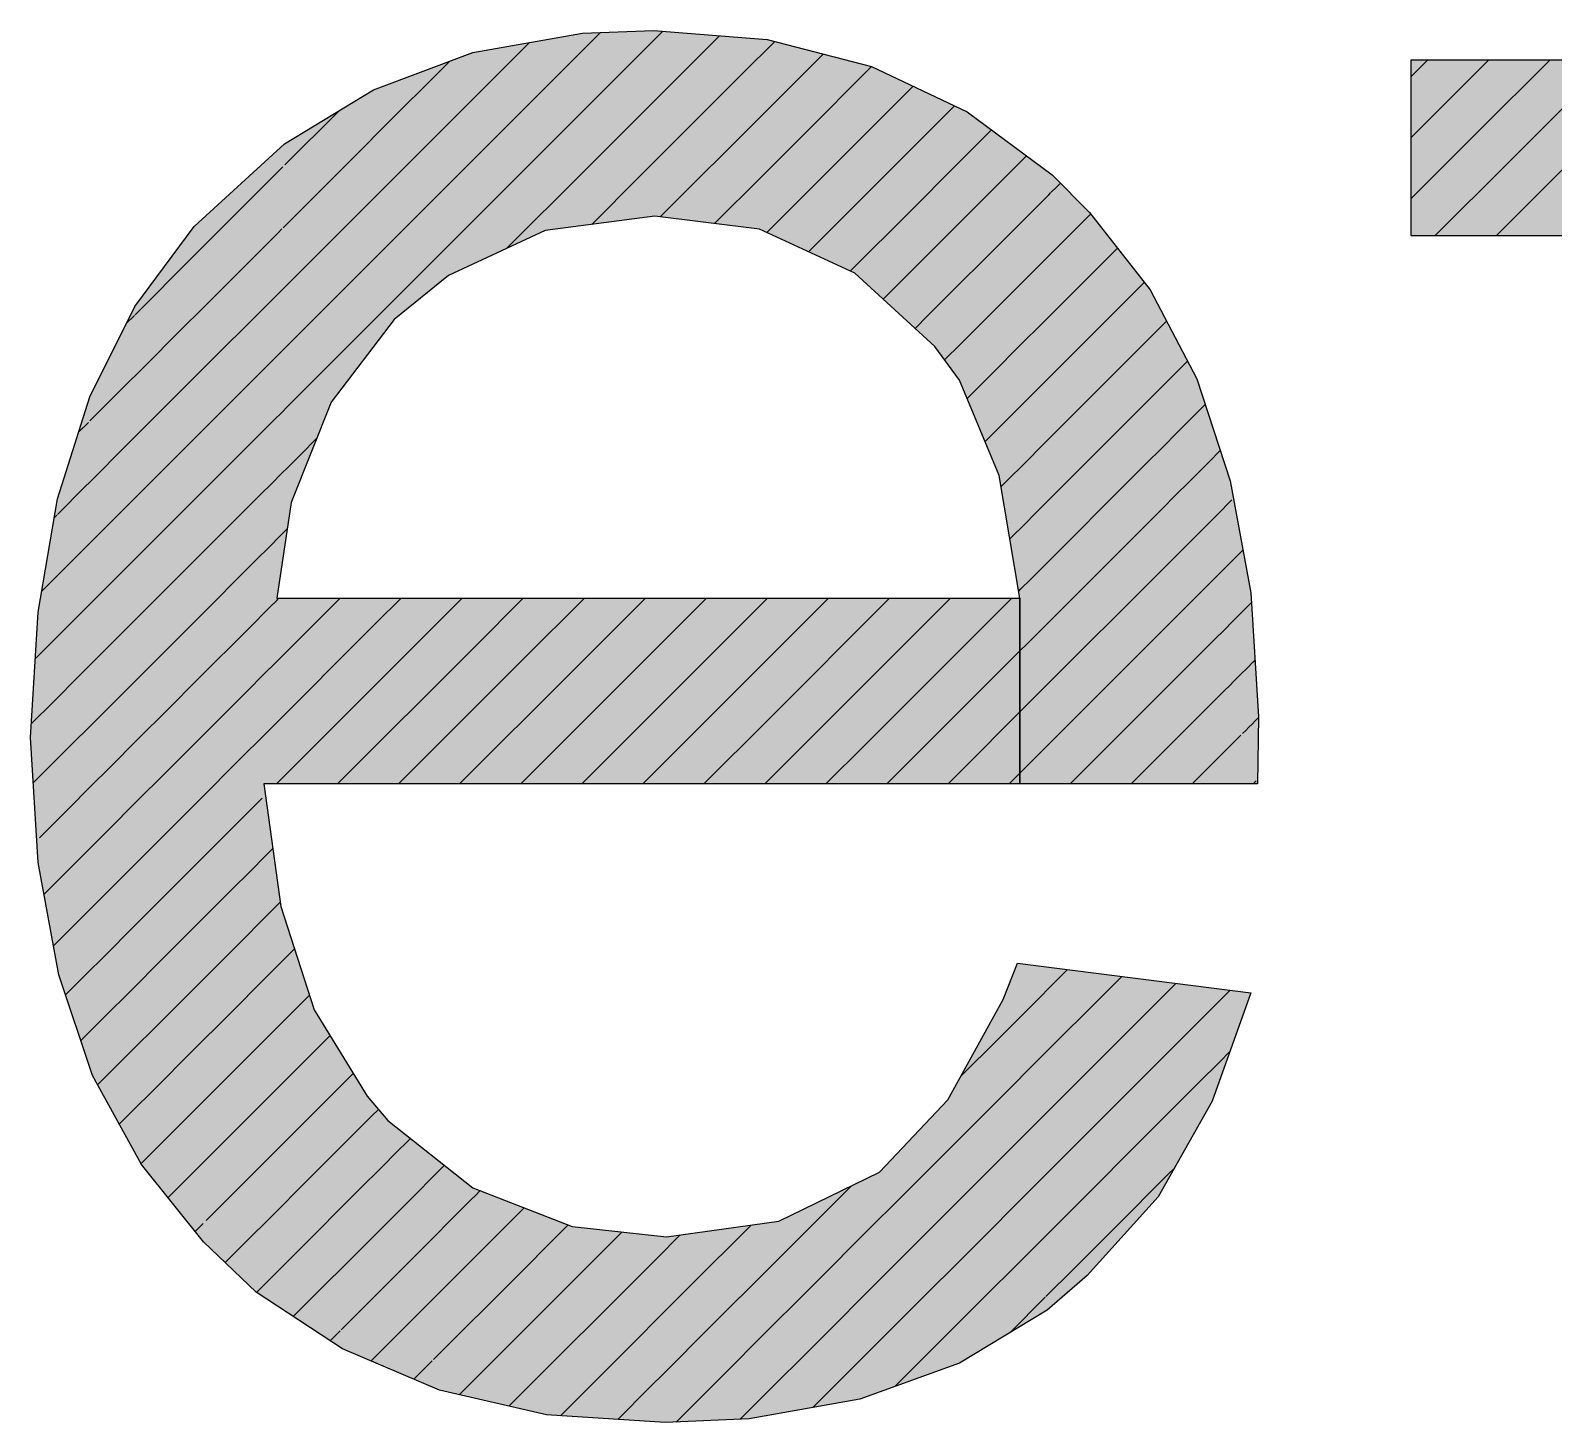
# Model space of a CAD drawing. Extents: x 0 to 13080, y 0 to 6750.
# Drawn here: x 12320.44 to 12333.67, y 1023.24 to 1035.33 of the extents above; entities that cross this region are included whole.
import ezdxf

# ---------------------------------------------------------------- set-up
doc = ezdxf.new("R2010")
doc.units = 0
doc.header["$MEASUREMENT"] = 0
doc.layers.add('MTH-CARIMBO-TXT1', color=1, linetype='CONTINUOUS')

msp = doc.modelspace()

# ---------------------------------------------------------------- linework, layer by layer
at = {"layer": 'MTH-CARIMBO-TXT1', "linetype": 'Continuous'}
for p, q in [((12325.280187, 1035.204636), (12325.393605, 1035.318054)), ((12325.430179, 1034.824298), (12325.854635, 1035.248754)), ((12325.854635, 1035.248754), (12325.934294, 1035.328413)), ((12325.858293, 1034.722081), (12326.425547, 1035.289336)), ((12324.401883, 1034.856663), (12324.776157, 1035.230936)), ((12324.554968, 1034.479417), (12325.202558, 1035.127007)), ((12325.202558, 1035.127007), (12325.280187, 1035.204636)), ((12326.696274, 1035.029733), (12326.836667, 1035.170125)), ((12326.836667, 1035.170125), (12326.862773, 1035.196232)), ((12326.862773, 1035.196232), (12326.905866, 1035.239325)), ((12327.007602, 1034.810731), (12327.327011, 1035.130139)), ((12323.456257, 1034.441366), (12324.083066, 1035.068176)), ((12325.86195, 1034.195409), (12326.696274, 1035.029733)), ((12327.152431, 1034.42523), (12327.748155, 1035.020954)), ((12332.432097, 1034.931925), (12332.502462, 1035.00229)), ((12332.502462, 1035.00229), (12332.577225, 1035.077053)), ((12332.759592, 1034.72909), (12333.107556, 1035.077053)), ((12333.016722, 1034.455889), (12333.637886, 1035.077053)), ((12324.235278, 1034.690057), (12324.401883, 1034.856663)), ((12327.845645, 1034.588113), (12328.108157, 1034.850626)), ((12325.078529, 1034.472648), (12325.430179, 1034.824298)), ((12325.580172, 1034.443961), (12325.858293, 1034.722081)), ((12326.814099, 1034.617228), (12327.007602, 1034.810731)), ((12332.432097, 1034.401595), (12332.759592, 1034.72909)), ((12333.273851, 1034.182689), (12333.866495, 1034.775332)), ((12322.652308, 1034.167748), (12323.119671, 1034.63511)), ((12324.116225, 1034.571005), (12324.235278, 1034.690057)), ((12325.912176, 1033.715305), (12326.814099, 1034.617228)), ((12327.700962, 1034.44343), (12327.845645, 1034.588113)), ((12327.943337, 1034.155476), (12328.468198, 1034.680336)), ((12323.499996, 1033.954775), (12324.116225, 1034.571005)), ((12324.169848, 1034.094297), (12324.554968, 1034.479417)), ((12324.708053, 1034.102172), (12325.078529, 1034.472648)), ((12328.60727, 1034.289078), (12328.78941, 1034.471219)), ((12332.432097, 1033.871264), (12333.016722, 1034.455889)), ((12323.319306, 1034.304415), (12323.357246, 1034.342355)), ((12323.357246, 1034.342355), (12323.456257, 1034.441366)), ((12324.9545, 1033.818289), (12325.580172, 1034.443961)), ((12326.791532, 1034.064331), (12327.152431, 1034.42523)), ((12327.29726, 1034.039729), (12327.700962, 1034.44343)), ((12322.661678, 1033.646787), (12323.319306, 1034.304415)), ((12325.730164, 1034.063623), (12325.86195, 1034.195409)), ((12328.041029, 1033.722838), (12328.51826, 1034.200069)), ((12328.51826, 1034.200069), (12328.566167, 1034.247975)), ((12328.566167, 1034.247975), (12328.60727, 1034.289078)), ((12328.650456, 1033.801935), (12329.093774, 1034.245252)), ((12333.530981, 1033.909489), (12333.866495, 1034.245002)), ((12321.866835, 1033.382274), (12322.634332, 1034.149771)), ((12323.894649, 1033.819098), (12324.169848, 1034.094297)), ((12324.104417, 1033.498536), (12324.708053, 1034.102172)), ((12325.316645, 1033.650104), (12325.730164, 1034.063623)), ((12326.384228, 1033.657027), (12326.791532, 1034.064331)), ((12327.654062, 1033.8662), (12327.943337, 1034.155476)), ((12332.644168, 1033.553005), (12333.273851, 1034.182689)), ((12323.273509, 1033.728288), (12323.499996, 1033.954775)), ((12326.837095, 1033.579564), (12327.29726, 1034.039729)), ((12329.286487, 1033.907635), (12329.305065, 1033.926213)), ((12329.308834, 1033.929982), (12329.352491, 1033.973639)), ((12329.352491, 1033.973639), (12329.387657, 1034.008805)), ((12323.543734, 1033.468183), (12323.894649, 1033.819098)), ((12324.861138, 1033.724927), (12324.9545, 1033.818289)), ((12327.44209, 1033.654228), (12327.654062, 1033.8662)), ((12328.550415, 1033.701893), (12328.650456, 1033.801935)), ((12328.693643, 1033.314791), (12329.286487, 1033.907635)), ((12333.174498, 1033.553005), (12333.530981, 1033.909489)), ((12323.186723, 1033.641502), (12323.273509, 1033.728288)), ((12324.577703, 1033.441492), (12324.861138, 1033.724927)), ((12327.607162, 1033.28897), (12328.041029, 1033.722838)), ((12328.433813, 1033.585291), (12328.550415, 1033.701893)), ((12329.486124, 1033.576943), (12329.646771, 1033.737589)), ((12321.87151, 1032.856619), (12322.591932, 1033.577041)), ((12322.591932, 1033.577041), (12322.625239, 1033.610348)), ((12322.636665, 1033.621774), (12322.661678, 1033.646787)), ((12322.671048, 1033.125827), (12323.186723, 1033.641502)), ((12327.20047, 1033.412608), (12327.44209, 1033.654228)), ((12328.138722, 1033.2902), (12328.433813, 1033.585291)), ((12329.279173, 1033.369992), (12329.486124, 1033.576943)), ((12323.189773, 1033.114222), (12323.543734, 1033.468183)), ((12323.673073, 1033.067192), (12324.104417, 1033.498536)), ((12329.76709, 1033.327578), (12329.884425, 1033.444913)), ((12321.34967, 1032.865109), (12321.849593, 1033.365033)), ((12321.849593, 1033.365033), (12321.866835, 1033.382274)), ((12327.563844, 1033.245652), (12327.586919, 1033.268727)), ((12327.586919, 1033.268727), (12327.607162, 1033.28897)), ((12327.849343, 1033.000821), (12328.138722, 1033.2902)), ((12328.534662, 1033.15581), (12328.693643, 1033.314791)), ((12328.736829, 1032.827647), (12329.173239, 1033.264057)), ((12329.173239, 1033.264057), (12329.261309, 1033.352127)), ((12329.261309, 1033.352127), (12329.279173, 1033.369992)), ((12329.619758, 1033.180246), (12329.76709, 1033.327578)), ((12322.627468, 1033.082247), (12322.671048, 1033.125827)), ((12328.349365, 1032.970513), (12328.534662, 1033.15581)), ((12329.249513, 1032.810001), (12329.619758, 1033.180246)), ((12329.887409, 1032.917567), (12330.117374, 1033.147532)), ((12321.876186, 1032.330965), (12322.549533, 1033.004312)), ((12322.549533, 1033.004312), (12322.607561, 1033.06234)), ((12322.607561, 1033.06234), (12322.627468, 1033.082247)), ((12323.054141, 1032.97859), (12323.189773, 1033.114222)), ((12323.587473, 1032.981592), (12323.673073, 1033.067192)), ((12322.680418, 1032.604867), (12323.054141, 1032.97859)), ((12323.106037, 1032.500155), (12323.587473, 1032.981592)), ((12328.236414, 1032.857562), (12328.349365, 1032.970513)), ((12329.753391, 1032.783549), (12329.887409, 1032.917567)), ((12321.27704, 1032.792479), (12321.344906, 1032.860345)), ((12321.353627, 1032.338736), (12321.817897, 1032.803007)), ((12321.817897, 1032.803007), (12321.87151, 1032.856619)), ((12328.12565, 1032.746798), (12328.236414, 1032.857562)), ((12328.51891, 1032.609728), (12328.736829, 1032.827647)), ((12329.059991, 1032.620479), (12329.217552, 1032.77804)), ((12329.217552, 1032.77804), (12329.249513, 1032.810001)), ((12329.219852, 1032.25001), (12329.753391, 1032.783549)), ((12330.007729, 1032.507557), (12330.24219, 1032.742018)), ((12330.24219, 1032.742018), (12330.310407, 1032.810235)), ((12322.618272, 1032.542721), (12322.680418, 1032.604867)), ((12328.382055, 1032.472873), (12328.51891, 1032.609728)), ((12328.780016, 1032.340504), (12329.059991, 1032.620479)), ((12322.507133, 1032.431582), (12322.589883, 1032.514332)), ((12322.589883, 1032.514332), (12322.618272, 1032.542721)), ((12322.921558, 1032.315677), (12323.106037, 1032.500155)), ((12329.887024, 1032.386852), (12330.007729, 1032.507557)), ((12321.313821, 1032.29893), (12321.353627, 1032.338736)), ((12321.880861, 1031.80531), (12322.507133, 1032.431582)), ((12328.577083, 1032.137571), (12328.780016, 1032.340504)), ((12329.190192, 1031.69002), (12329.887024, 1032.386852)), ((12330.336648, 1032.306145), (12330.492235, 1032.461732)), ((12320.95771, 1031.942819), (12321.313821, 1032.29893)), ((12321.357585, 1031.812364), (12321.786201, 1032.24098)), ((12321.786201, 1032.24098), (12321.876186, 1032.330965)), ((12322.689787, 1032.083906), (12322.921558, 1032.315677)), ((12328.946744, 1031.976902), (12329.173795, 1032.203953)), ((12329.173795, 1032.203953), (12329.219852, 1032.25001)), ((12330.128048, 1032.097546), (12330.336648, 1032.306145)), ((12322.609075, 1032.003194), (12322.689787, 1032.083906)), ((12330.020657, 1031.990155), (12330.128048, 1032.097546)), ((12330.610671, 1032.049838), (12330.645673, 1032.084841)), ((12322.464734, 1031.858853), (12322.572206, 1031.966325)), ((12322.572206, 1031.966325), (12322.609075, 1032.003194)), ((12328.823202, 1031.85336), (12328.946744, 1031.976902)), ((12329.160531, 1031.130029), (12330.020657, 1031.990155)), ((12330.431106, 1031.870273), (12330.610671, 1032.049838)), ((12320.859597, 1031.844706), (12320.945015, 1031.930124)), ((12321.282736, 1031.737515), (12321.357585, 1031.812364)), ((12321.754505, 1031.678954), (12321.880861, 1031.80531)), ((12321.885536, 1031.279655), (12322.464734, 1031.858853)), ((12328.733657, 1031.763814), (12328.823202, 1031.85336)), ((12330.248367, 1031.687535), (12330.431106, 1031.870273)), ((12320.959718, 1031.414498), (12321.282736, 1031.737515)), ((12321.361543, 1031.285992), (12321.754505, 1031.678954)), ((12322.788976, 1031.652765), (12322.926412, 1031.790201)), ((12329.130039, 1031.629867), (12329.190192, 1031.69002)), ((12330.15429, 1031.593458), (12330.248367, 1031.687535)), ((12330.679716, 1031.588554), (12330.776993, 1031.685831)), ((12322.599879, 1031.463668), (12322.699157, 1031.562946)), ((12322.699157, 1031.562946), (12322.788976, 1031.652765)), ((12328.873382, 1031.37321), (12329.130039, 1031.629867)), ((12329.130871, 1030.570038), (12330.15429, 1031.593458)), ((12330.525564, 1031.434401), (12330.679716, 1031.588554)), ((12320.914996, 1031.369775), (12320.959718, 1031.414498)), ((12322.422334, 1031.286123), (12322.554528, 1031.418317)), ((12322.554528, 1031.418317), (12322.599879, 1031.463668)), ((12330.368686, 1031.277524), (12330.525564, 1031.434401)), ((12320.677123, 1031.131903), (12320.914996, 1031.369775)), ((12321.251651, 1031.1761), (12321.361543, 1031.285992)), ((12321.722809, 1031.116928), (12321.885536, 1031.279655)), ((12321.890212, 1030.754001), (12322.422334, 1031.286123)), ((12330.287923, 1031.196761), (12330.368686, 1031.277524)), ((12320.961727, 1030.886176), (12321.251651, 1031.1761)), ((12329.10121, 1030.010048), (12330.287923, 1031.196761)), ((12330.748762, 1031.12727), (12330.878161, 1031.256669)), ((12320.648936, 1031.103715), (12320.669151, 1031.12393)), ((12321.3655, 1030.759619), (12321.722809, 1031.116928)), ((12328.949826, 1030.919323), (12329.086282, 1031.05578)), ((12329.086282, 1031.05578), (12329.160531, 1031.130029)), ((12330.620021, 1030.998529), (12330.748762, 1031.12727)), ((12320.884978, 1030.809427), (12320.961727, 1030.886176)), ((12322.53685, 1030.870309), (12322.590682, 1030.924141)), ((12322.590682, 1030.924141), (12322.671078, 1031.004537)), ((12330.489006, 1030.867513), (12330.620021, 1030.998529)), ((12320.678557, 1030.603006), (12320.884978, 1030.809427)), ((12321.220566, 1030.614685), (12321.3655, 1030.759619)), ((12321.691113, 1030.554902), (12321.890212, 1030.754001)), ((12322.379935, 1030.713394), (12322.53685, 1030.870309)), ((12329.07155, 1029.450057), (12330.421556, 1030.800064)), ((12330.421556, 1030.800064), (12330.489006, 1030.867513)), ((12330.817808, 1030.665985), (12330.921665, 1030.769842)), ((12330.921665, 1030.769842), (12330.973891, 1030.822069)), ((12320.963736, 1030.357855), (12321.220566, 1030.614685)), ((12321.894887, 1030.228346), (12322.379935, 1030.713394)), ((12330.714479, 1030.562657), (12330.817808, 1030.665985)), ((12320.539964, 1030.464413), (12320.639357, 1030.563806)), ((12320.639357, 1030.563806), (12320.678557, 1030.603006)), ((12321.369458, 1030.233247), (12321.691113, 1030.554902)), ((12329.02627, 1030.465437), (12329.042526, 1030.481693)), ((12329.042526, 1030.481693), (12329.130871, 1030.570038)), ((12330.609325, 1030.457502), (12330.714479, 1030.562657)), ((12320.854959, 1030.249078), (12320.963736, 1030.357855)), ((12322.519173, 1030.322301), (12322.580391, 1030.38352)), ((12322.580391, 1030.38352), (12322.597103, 1030.400232)), ((12323.021368, 1030.294166), (12323.131255, 1030.404054)), ((12323.445632, 1030.1881), (12323.661585, 1030.404054)), ((12323.869896, 1030.082034), (12324.191915, 1030.404054)), ((12324.29416, 1029.975968), (12324.722245, 1030.404054)), ((12324.718424, 1029.869902), (12325.252575, 1030.404054)), ((12325.142688, 1029.763836), (12325.782906, 1030.404054)), ((12325.566952, 1029.65777), (12326.313236, 1030.404054)), ((12325.991216, 1029.551704), (12326.843566, 1030.404054)), ((12326.41548, 1029.445638), (12327.373896, 1030.404054)), ((12326.839744, 1029.339572), (12327.904226, 1030.404054)), ((12327.264008, 1029.233506), (12328.434556, 1030.404054)), ((12327.688272, 1029.12744), (12328.964886, 1030.404054)), ((12329.041889, 1028.890067), (12330.555189, 1030.403367)), ((12330.555189, 1030.403367), (12330.609325, 1030.457502)), ((12330.965168, 1030.283016), (12331.045416, 1030.363264)), ((12320.67999, 1030.074109), (12320.854959, 1030.249078)), ((12321.189481, 1030.053269), (12321.369458, 1030.233247)), ((12321.659417, 1029.992876), (12321.894887, 1030.228346)), ((12322.337535, 1030.140664), (12322.519173, 1030.322301)), ((12322.540814, 1029.813613), (12323.021368, 1030.294166)), ((12330.886854, 1030.204701), (12330.965168, 1030.283016)), ((12321.899563, 1029.702691), (12322.337535, 1030.140664)), ((12322.501238, 1029.243706), (12323.445632, 1030.1881)), ((12330.729644, 1030.047491), (12330.808937, 1030.126785)), ((12330.808937, 1030.126785), (12330.886854, 1030.204701)), ((12320.508664, 1029.902783), (12320.609563, 1030.003682)), ((12320.609563, 1030.003682), (12320.67999, 1030.074109)), ((12320.965745, 1029.829534), (12321.189481, 1030.053269)), ((12321.373416, 1029.706874), (12321.659417, 1029.992876)), ((12322.578218, 1028.790356), (12323.869896, 1030.082034)), ((12323.108548, 1028.790356), (12324.29416, 1029.975968)), ((12329.036608, 1029.945446), (12329.10121, 1030.010048)), ((12329.472509, 1028.790356), (12330.688822, 1030.00667)), ((12330.688822, 1030.00667), (12330.729644, 1030.047491)), ((12320.483741, 1029.87786), (12320.508664, 1029.902783)), ((12320.82494, 1029.688729), (12320.965745, 1029.829534)), ((12323.638878, 1028.790356), (12324.718424, 1029.869902)), ((12328.112536, 1029.021374), (12329.036608, 1029.945446)), ((12331.008672, 1029.796189), (12331.062747, 1029.850265)), ((12331.062747, 1029.850265), (12331.078926, 1029.866443)), ((12320.681423, 1029.545212), (12320.82494, 1029.688729)), ((12321.158396, 1029.491854), (12321.373416, 1029.706874)), ((12321.627721, 1029.430849), (12321.899563, 1029.702691)), ((12322.295136, 1029.567934), (12322.501495, 1029.774293)), ((12322.501495, 1029.774293), (12322.540814, 1029.813613)), ((12324.169208, 1028.790356), (12325.142688, 1029.763836)), ((12330.849963, 1029.63748), (12330.903395, 1029.690913)), ((12330.903395, 1029.690913), (12330.955899, 1029.743417)), ((12330.955899, 1029.743417), (12331.008672, 1029.796189)), ((12321.904238, 1029.177037), (12322.295136, 1029.567934)), ((12324.699538, 1028.790356), (12325.566952, 1029.65777)), ((12330.002839, 1028.790356), (12330.822455, 1029.609973)), ((12330.822455, 1029.609973), (12330.849963, 1029.63748)), ((12320.508664, 1029.372453), (12320.579769, 1029.443558)), ((12320.579769, 1029.443558), (12320.681423, 1029.545212)), ((12320.967754, 1029.301213), (12321.158396, 1029.491854)), ((12321.377373, 1029.180502), (12321.627721, 1029.430849)), ((12325.229868, 1028.790356), (12325.991216, 1029.551704)), ((12325.760198, 1028.790356), (12326.41548, 1029.445638)), ((12329.036608, 1029.415115), (12329.07155, 1029.450057)), ((12320.448774, 1029.312563), (12320.508664, 1029.372453)), ((12320.794922, 1029.12838), (12320.967754, 1029.301213)), ((12326.290528, 1028.790356), (12326.839744, 1029.339572)), ((12328.5368, 1028.915308), (12329.036608, 1029.415115)), ((12331.024945, 1029.282132), (12331.052176, 1029.309363)), ((12331.052176, 1029.309363), (12331.080078, 1029.337266)), ((12331.080078, 1029.337266), (12331.109641, 1029.366828)), ((12321.12731, 1028.930439), (12321.377373, 1029.180502)), ((12321.596025, 1028.868823), (12321.904238, 1029.177037)), ((12322.252736, 1028.995205), (12322.483817, 1029.226286)), ((12322.483817, 1029.226286), (12322.501238, 1029.243706)), ((12326.820858, 1028.790356), (12327.264008, 1029.233506)), ((12330.533169, 1028.790356), (12330.956088, 1029.213276)), ((12330.970282, 1029.22747), (12330.997853, 1029.25504)), ((12330.997853, 1029.25504), (12331.024945, 1029.282132)), ((12320.682857, 1029.016316), (12320.794922, 1029.12838)), ((12327.351188, 1028.790356), (12327.688272, 1029.12744)), ((12320.549976, 1028.883434), (12320.682857, 1029.016316)), ((12320.969763, 1028.772891), (12321.12731, 1028.930439)), ((12321.908914, 1028.651382), (12322.252736, 1028.995205)), ((12327.881518, 1028.790356), (12328.112536, 1029.021374)), ((12328.411849, 1028.790356), (12328.5368, 1028.915308)), ((12320.465828, 1028.799287), (12320.508664, 1028.842123)), ((12320.508664, 1028.842123), (12320.549976, 1028.883434)), ((12320.764903, 1028.568032), (12320.969763, 1028.772891)), ((12321.381331, 1028.65413), (12321.596025, 1028.868823)), ((12328.942179, 1028.790356), (12328.961065, 1028.809242)), ((12328.961065, 1028.809242), (12329.036608, 1028.884785)), ((12331.063499, 1028.790356), (12331.089722, 1028.816579)), ((12321.096225, 1028.369024), (12321.381331, 1028.65413)), ((12321.564328, 1028.306797), (12321.908914, 1028.651382)), ((12322.210337, 1028.422475), (12322.453204, 1028.665342)), ((12320.68429, 1028.487419), (12320.764903, 1028.568032)), ((12320.520182, 1028.323311), (12320.68429, 1028.487419)), ((12320.971771, 1028.24457), (12321.096225, 1028.369024)), ((12321.913589, 1028.125728), (12322.210337, 1028.422475)), ((12320.734884, 1028.007683), (12320.971771, 1028.24457)), ((12321.385289, 1028.127757), (12321.564328, 1028.306797)), ((12321.06514, 1027.807609), (12321.385289, 1028.127757)), ((12321.532632, 1027.744771), (12321.913589, 1028.125728)), ((12322.372277, 1028.054085), (12322.459877, 1028.141685)), ((12322.459877, 1028.141685), (12322.546647, 1028.228455)), ((12320.685723, 1027.958522), (12320.734884, 1028.007683)), ((12322.167937, 1027.849746), (12322.372277, 1028.054085)), ((12320.559198, 1027.831997), (12320.685723, 1027.958522)), ((12321.918265, 1027.600073), (12322.167937, 1027.849746)), ((12320.704866, 1027.447334), (12320.97378, 1027.716249)), ((12320.97378, 1027.716249), (12321.06514, 1027.807609)), ((12321.389246, 1027.601385), (12321.532632, 1027.744771)), ((12322.451676, 1027.603154), (12322.610483, 1027.761961)), ((12321.034055, 1027.246194), (12321.389246, 1027.601385)), ((12321.500936, 1027.182745), (12321.918265, 1027.600073)), ((12322.29135, 1027.442828), (12322.451676, 1027.603154)), ((12320.687157, 1027.429625), (12320.704866, 1027.447334)), ((12322.125538, 1027.277016), (12322.29135, 1027.442828)), ((12320.641579, 1027.384048), (12320.687157, 1027.429625)), ((12322.675489, 1027.296637), (12322.735423, 1027.356572)), ((12320.745897, 1026.958035), (12320.975789, 1027.187927)), ((12320.975789, 1027.187927), (12321.034055, 1027.246194)), ((12321.393204, 1027.075012), (12321.500936, 1027.182745)), ((12321.92294, 1027.074418), (12322.125538, 1027.277016)), ((12322.443475, 1027.064623), (12322.582242, 1027.20339)), ((12322.582242, 1027.20339), (12322.675489, 1027.296637)), ((12329.05292, 1026.779777), (12329.450403, 1027.17726)), ((12321.00297, 1026.684779), (12321.393204, 1027.075012)), ((12321.46924, 1026.620718), (12321.92294, 1027.074418)), ((12322.210423, 1026.831571), (12322.443475, 1027.064623)), ((12329.094693, 1026.29122), (12329.920941, 1027.117468)), ((12329.136466, 1025.802662), (12330.391479, 1027.057676)), ((12322.740593, 1026.831411), (12322.865504, 1026.956322)), ((12329.178238, 1025.314105), (12330.862017, 1026.997884)), ((12322.083138, 1026.704287), (12322.210423, 1026.831571)), ((12322.546255, 1026.637073), (12322.740593, 1026.831411)), ((12328.928158, 1026.655015), (12329.05292, 1026.779777)), ((12320.878479, 1026.560287), (12320.977798, 1026.659606)), ((12320.977798, 1026.659606), (12321.00297, 1026.684779)), ((12321.927616, 1026.548764), (12322.083138, 1026.704287)), ((12328.849643, 1026.5765), (12328.928158, 1026.655015)), ((12321.024408, 1026.175887), (12321.397162, 1026.54864)), ((12321.397162, 1026.54864), (12321.46924, 1026.620718)), ((12321.437544, 1026.058692), (12321.927616, 1026.548764)), ((12322.129496, 1026.220314), (12322.435274, 1026.526092)), ((12322.435274, 1026.526092), (12322.546255, 1026.637073)), ((12322.93474, 1026.495228), (12323.044216, 1026.604704)), ((12328.520966, 1026.247823), (12328.849643, 1026.5765)), ((12322.805698, 1026.366186), (12322.93474, 1026.495228)), ((12330.768852, 1026.374389), (12330.860921, 1026.466457)), ((12322.510268, 1026.070756), (12322.805698, 1026.366186)), ((12322.975678, 1026.005836), (12323.245545, 1026.275703)), ((12328.993726, 1026.190253), (12329.094693, 1026.29122)), ((12330.59128, 1026.196816), (12330.768852, 1026.374389)), ((12321.932291, 1026.023109), (12322.040739, 1026.131557)), ((12322.040739, 1026.131557), (12322.129496, 1026.220314)), ((12328.776936, 1025.973463), (12328.993726, 1026.190253)), ((12330.455616, 1026.061152), (12330.59128, 1026.196816)), ((12321.21275, 1025.833898), (12321.40112, 1026.022268)), ((12321.40112, 1026.022268), (12321.437544, 1026.058692)), ((12321.405848, 1025.496666), (12321.932291, 1026.023109)), ((12322.048569, 1025.609057), (12322.427073, 1025.987561)), ((12322.427073, 1025.987561), (12322.510268, 1026.070756)), ((12322.870802, 1025.90096), (12322.975678, 1026.005836)), ((12329.220011, 1024.825547), (12330.455616, 1026.061152)), ((12322.474282, 1025.50444), (12322.870802, 1025.90096)), ((12323.343457, 1025.843285), (12323.408129, 1025.907956)), ((12323.408129, 1025.907956), (12323.463335, 1025.963163)), ((12328.427618, 1025.624145), (12328.776936, 1025.973463)), ((12323.016616, 1025.516444), (12323.343457, 1025.843285)), ((12328.70423, 1025.370427), (12329.059294, 1025.725491)), ((12329.059294, 1025.725491), (12329.136466, 1025.802662)), ((12321.998339, 1025.558827), (12322.048569, 1025.609057)), ((12323.601855, 1025.571353), (12323.741583, 1025.711081)), ((12327.934884, 1025.131411), (12328.427618, 1025.624145)), ((12321.63577, 1025.196258), (12321.936966, 1025.497454)), ((12321.936966, 1025.497454), (12321.998339, 1025.558827)), ((12322.418872, 1025.44903), (12322.474282, 1025.50444)), ((12322.935907, 1025.435734), (12323.016616, 1025.516444)), ((12323.286529, 1025.256027), (12323.512701, 1025.482199)), ((12323.512701, 1025.482199), (12323.601855, 1025.571353)), ((12323.687049, 1025.126216), (12324.038209, 1025.477376)), ((12321.967642, 1024.9978), (12322.418872, 1025.44903)), ((12322.438295, 1024.938123), (12322.935907, 1025.435734)), ((12328.450027, 1025.116224), (12328.70423, 1025.370427)), ((12329.859194, 1024.9344), (12330.324855, 1025.400062)), ((12330.324855, 1025.400062), (12330.375483, 1025.45069)), ((12323.057554, 1025.027051), (12323.286529, 1025.256027)), ((12324.26754, 1025.176378), (12324.306889, 1025.215727)), ((12324.306889, 1025.215727), (12324.349069, 1025.257907)), ((12327.042451, 1024.769308), (12327.571952, 1025.298809)), ((12328.631523, 1024.76739), (12329.124862, 1025.260729)), ((12329.124862, 1025.260729), (12329.178238, 1025.314105)), ((12323.229601, 1024.668769), (12323.617273, 1025.056441)), ((12323.617273, 1025.056441), (12323.687049, 1025.126216)), ((12323.772242, 1024.68108), (12324.26754, 1025.176378)), ((12324.436626, 1024.815134), (12324.730709, 1025.109216)), ((12327.777337, 1024.973864), (12327.934884, 1025.131411)), ((12328.091458, 1024.757655), (12328.450027, 1025.116224)), ((12321.871472, 1024.90163), (12321.941642, 1024.9718)), ((12322.404379, 1024.373877), (12323.001011, 1024.970509)), ((12322.410671, 1024.910499), (12322.438295, 1024.938123)), ((12323.001011, 1024.970509), (12323.057554, 1025.027051)), ((12324.566364, 1024.414541), (12325.112348, 1024.960526)), ((12326.163932, 1024.421119), (12326.70117, 1024.958357)), ((12327.208674, 1024.405201), (12327.777337, 1024.973864)), ((12329.503432, 1024.578639), (12329.859194, 1024.9344)), ((12322.132304, 1024.632132), (12322.410671, 1024.910499)), ((12324.162284, 1024.540791), (12324.436626, 1024.815134)), ((12325.302564, 1024.620411), (12325.581291, 1024.899139)), ((12325.998366, 1024.785883), (12326.085987, 1024.873504)), ((12328.558817, 1024.164353), (12329.19043, 1024.795967)), ((12329.19043, 1024.795967), (12329.220011, 1024.825547)), ((12323.098491, 1024.537659), (12323.229601, 1024.668769)), ((12323.721845, 1024.630683), (12323.772242, 1024.68108)), ((12325.473027, 1024.260544), (12325.965377, 1024.752894)), ((12325.965377, 1024.752894), (12325.998366, 1024.785883)), ((12326.8838, 1024.610657), (12327.042451, 1024.769308)), ((12327.727928, 1024.394125), (12328.091458, 1024.757655)), ((12328.472435, 1024.608302), (12328.631523, 1024.76739)), ((12323.066116, 1024.505283), (12323.098491, 1024.537659)), ((12323.172673, 1024.081511), (12323.721845, 1024.630683)), ((12323.857436, 1024.235943), (12324.162284, 1024.540791)), ((12325.071739, 1024.389586), (12325.302564, 1024.620411)), ((12326.329498, 1024.056356), (12326.8838, 1024.610657)), ((12328.248032, 1024.383898), (12328.472435, 1024.608302)), ((12329.261783, 1024.33699), (12329.503432, 1024.578639)), ((12322.724489, 1024.163656), (12323.066116, 1024.505283)), ((12324.057027, 1023.905205), (12324.566364, 1024.414541)), ((12325.961669, 1024.218856), (12326.163932, 1024.421119)), ((12326.789972, 1023.986499), (12327.208674, 1024.405201)), ((12327.374897, 1024.041094), (12327.727928, 1024.394125)), ((12324.696101, 1024.013949), (12325.071739, 1024.389586)), ((12327.678518, 1023.814385), (12328.248032, 1024.383898)), ((12328.947219, 1024.022426), (12329.255998, 1024.331205)), ((12323.398791, 1023.777298), (12323.826417, 1024.204925)), ((12323.826417, 1024.204925), (12323.857436, 1024.235943)), ((12324.98756, 1023.775077), (12325.473027, 1024.260544)), ((12325.64349, 1023.900677), (12325.961669, 1024.218856)), ((12328.494843, 1024.10038), (12328.558817, 1024.164353)), ((12323.044598, 1023.953435), (12323.13122, 1024.040058)), ((12323.139429, 1024.048267), (12323.172673, 1024.081511)), ((12324.16613, 1023.483978), (12324.696101, 1024.013949)), ((12325.95796, 1023.684817), (12326.329498, 1024.056356)), ((12326.696145, 1023.362342), (12327.374897, 1024.041094)), ((12327.949395, 1023.554931), (12328.404605, 1024.010142)), ((12328.404605, 1024.010142), (12328.494843, 1024.10038)), ((12323.942629, 1023.790807), (12324.057027, 1023.905205)), ((12325.045398, 1023.302585), (12325.64349, 1023.900677)), ((12326.495065, 1023.691592), (12326.789972, 1023.986499)), ((12323.770517, 1023.618695), (12323.930989, 1023.779167)), ((12324.825839, 1023.613356), (12324.98756, 1023.775077)), ((12327.54112, 1023.676987), (12327.678518, 1023.814385)), ((12324.597673, 1023.385191), (12324.825839, 1023.613356)), ((12325.813954, 1023.540811), (12325.95796, 1023.684817)), ((12326.051188, 1023.247715), (12326.495065, 1023.691592)), ((12327.237724, 1023.373591), (12327.54112, 1023.676987)), ((12325.543259, 1023.270116), (12325.813954, 1023.540811)), ((12326.660631, 1023.326828), (12326.696145, 1023.362342)), ((12326.607179, 1023.273376), (12326.660631, 1023.326828))]:
    msp.add_line(p, q, dxfattribs=at)
for points in [[(12329.014196, 1027.23269), (12331.042524, 1026.974946), (12330.706337, 1026.033622), (12330.235675, 1025.204361), (12329.619332, 1024.520781), (12329.271939, 1024.218213), (12328.509915, 1023.758757), (12327.647035, 1023.444982), (12326.683299, 1023.276889), (12325.954894, 1023.24327), (12324.92392, 1023.310508), (12323.993803, 1023.523426), (12323.153335, 1023.882026), (12322.402518, 1024.3751), (12321.943062, 1024.812143), (12321.405163, 1025.484517), (12320.979326, 1026.257747), (12320.687964, 1027.131833), (12320.508664, 1028.106776), (12320.441427, 1029.19378), (12320.508664, 1030.280785), (12320.676758, 1031.266934), (12320.956913, 1032.152226), (12321.349132, 1032.936663), (12321.864618, 1033.631449), (12322.649055, 1034.348648), (12323.422285, 1034.81931), (12324.285165, 1035.144291), (12325.237695, 1035.312384), (12325.854038, 1035.334797), (12326.840186, 1035.256353), (12327.747891, 1035.021022), (12328.577152, 1034.628804), (12329.316764, 1034.079698), (12329.641745, 1033.754718), (12330.168438, 1033.082344), (12330.571862, 1032.309113), (12330.863224, 1031.423821), (12331.042524, 1030.448879), (12331.109761, 1029.37308), (12331.098555, 1028.790356), (12329.036608, 1028.790356), (12329.036608, 1030.404054), (12328.857308, 1031.468646), (12328.509915, 1032.297907), (12328.296997, 1032.589269), (12327.60221, 1033.228025), (12326.772949, 1033.609037), (12325.865244, 1033.721099), (12324.912714, 1033.59783), (12324.072246, 1033.205612), (12323.601585, 1032.8246), (12323.052479, 1032.107401), (12322.705086, 1031.233315), (12322.581817, 1030.404054), (12329.036608, 1030.404054), (12329.036608, 1028.790356), (12322.469755, 1028.790356), (12322.615436, 1027.725764), (12322.906798, 1026.829265), (12323.366254, 1026.078447), (12323.545553, 1025.865529), (12324.285165, 1025.282805), (12325.148045, 1024.946618), (12325.9661, 1024.856968), (12326.941042, 1024.991443), (12327.815129, 1025.41728), (12328.409059, 1026.044829), (12328.890927, 1026.918915), (12329.014196, 1027.23269)], [(12333.866495, 1035.077053), (12332.432097, 1035.077053), (12332.432097, 1033.553005), (12333.866495, 1033.553005)]]:
    msp.add_lwpolyline(points, dxfattribs=at)
for points in [[(12324.285165, 1035.144291), (12325.237695, 1035.312384), (12324.912714, 1033.59783)], [(12324.912714, 1033.59783), (12325.237695, 1035.312384), (12325.865244, 1033.721099)], [(12325.237695, 1035.312384), (12325.854038, 1035.334797), (12325.865244, 1033.721099)], [(12325.865244, 1033.721099), (12325.854038, 1035.334797), (12326.840186, 1035.256353)], [(12326.772949, 1033.609037), (12325.865244, 1033.721099), (12326.840186, 1035.256353)], [(12326.772949, 1033.609037), (12326.840186, 1035.256353), (12327.60221, 1033.228025)], [(12327.60221, 1033.228025), (12326.840186, 1035.256353), (12327.747891, 1035.021022)], [(12323.422285, 1034.81931), (12324.285165, 1035.144291), (12323.601585, 1032.8246)], [(12324.285165, 1035.144291), (12324.072246, 1033.205612), (12323.601585, 1032.8246)], [(12324.072246, 1033.205612), (12324.285165, 1035.144291), (12324.912714, 1033.59783)], [(12327.60221, 1033.228025), (12327.747891, 1035.021022), (12328.296997, 1032.589269)], [(12328.296997, 1032.589269), (12327.747891, 1035.021022), (12328.577152, 1034.628804)], [(12333.866495, 1035.077053), (12332.432097, 1035.077053), (12333.866495, 1033.553005)], [(12333.866495, 1033.553005), (12332.432097, 1035.077053), (12332.432097, 1033.553005)], [(12322.649055, 1034.348648), (12323.422285, 1034.81931), (12322.705086, 1031.233315)], [(12323.422285, 1034.81931), (12323.052479, 1032.107401), (12322.705086, 1031.233315)], [(12323.052479, 1032.107401), (12323.422285, 1034.81931), (12323.601585, 1032.8246)], [(12328.577152, 1034.628804), (12328.509915, 1032.297907), (12328.296997, 1032.589269)], [(12328.857308, 1031.468646), (12328.509915, 1032.297907), (12328.577152, 1034.628804)], [(12329.316764, 1034.079698), (12328.857308, 1031.468646), (12328.577152, 1034.628804)], [(12322.649055, 1034.348648), (12321.943062, 1024.812143), (12321.864618, 1033.631449)], [(12321.943062, 1024.812143), (12322.649055, 1034.348648), (12322.469755, 1028.790356)], [(12322.649055, 1034.348648), (12322.581817, 1030.404054), (12322.469755, 1028.790356)], [(12322.581817, 1030.404054), (12322.649055, 1034.348648), (12322.705086, 1031.233315)], [(12329.036608, 1030.404054), (12328.857308, 1031.468646), (12329.316764, 1034.079698)], [(12329.316764, 1034.079698), (12329.036608, 1028.790356), (12329.036608, 1030.404054)], [(12329.316764, 1034.079698), (12331.098555, 1028.790356), (12329.036608, 1028.790356)], [(12329.036608, 1030.404054), (12329.036608, 1030.404054), (12329.316764, 1034.079698)], [(12329.641745, 1033.754718), (12331.098555, 1028.790356), (12329.316764, 1034.079698)], [(12329.641745, 1033.754718), (12330.168438, 1033.082344), (12331.098555, 1028.790356)], [(12321.864618, 1033.631449), (12321.405163, 1025.484517), (12321.349132, 1032.936663)], [(12321.864618, 1033.631449), (12321.943062, 1024.812143), (12321.405163, 1025.484517)], [(12331.098555, 1028.790356), (12330.168438, 1033.082344), (12330.571862, 1032.309113)], [(12321.349132, 1032.936663), (12320.979326, 1026.257747), (12320.956913, 1032.152226)], [(12321.349132, 1032.936663), (12321.405163, 1025.484517), (12320.979326, 1026.257747)], [(12331.098555, 1028.790356), (12330.571862, 1032.309113), (12330.863224, 1031.423821)], [(12320.956913, 1032.152226), (12320.687964, 1027.131833), (12320.676758, 1031.266934)], [(12320.956913, 1032.152226), (12320.979326, 1026.257747), (12320.687964, 1027.131833)], [(12331.098555, 1028.790356), (12330.863224, 1031.423821), (12331.042524, 1030.448879)], [(12320.676758, 1031.266934), (12320.508664, 1028.106776), (12320.508664, 1030.280785)], [(12320.676758, 1031.266934), (12320.687964, 1027.131833), (12320.508664, 1028.106776)], [(12322.581817, 1030.404054), (12329.036608, 1028.790356), (12322.469755, 1028.790356)], [(12329.036608, 1030.404054), (12329.036608, 1028.790356), (12322.581817, 1030.404054)], [(12329.036608, 1030.404054), (12329.036608, 1028.790356), (12329.036608, 1030.404054)], [(12329.036608, 1028.790356), (12329.036608, 1028.790356), (12329.036608, 1030.404054)], [(12331.098555, 1028.790356), (12331.042524, 1030.448879), (12331.109761, 1029.37308)], [(12320.508664, 1030.280785), (12320.508664, 1028.106776), (12320.441427, 1029.19378)], [(12322.402518, 1024.3751), (12321.943062, 1024.812143), (12322.469755, 1028.790356)], [(12322.615436, 1027.725764), (12322.402518, 1024.3751), (12322.469755, 1028.790356)], [(12322.402518, 1024.3751), (12322.615436, 1027.725764), (12323.153335, 1023.882026)], [(12322.615436, 1027.725764), (12322.906798, 1026.829265), (12323.153335, 1023.882026)], [(12328.890927, 1026.918915), (12329.014196, 1027.23269), (12329.271939, 1024.218213)], [(12331.042524, 1026.974946), (12329.271939, 1024.218213), (12329.014196, 1027.23269)], [(12328.409059, 1026.044829), (12328.890927, 1026.918915), (12328.509915, 1023.758757)], [(12328.509915, 1023.758757), (12328.890927, 1026.918915), (12329.271939, 1024.218213)], [(12331.042524, 1026.974946), (12329.619332, 1024.520781), (12329.271939, 1024.218213)], [(12331.042524, 1026.974946), (12330.235675, 1025.204361), (12329.619332, 1024.520781)], [(12331.042524, 1026.974946), (12330.706337, 1026.033622), (12330.235675, 1025.204361)], [(12322.906798, 1026.829265), (12323.366254, 1026.078447), (12323.153335, 1023.882026)], [(12323.366254, 1026.078447), (12323.993803, 1023.523426), (12323.153335, 1023.882026)], [(12323.366254, 1026.078447), (12323.545553, 1025.865529), (12323.993803, 1023.523426)], [(12327.815129, 1025.41728), (12328.409059, 1026.044829), (12328.509915, 1023.758757)], [(12323.545553, 1025.865529), (12324.285165, 1025.282805), (12323.993803, 1023.523426)], [(12326.941042, 1024.991443), (12327.815129, 1025.41728), (12327.647035, 1023.444982)], [(12327.647035, 1023.444982), (12327.815129, 1025.41728), (12328.509915, 1023.758757)], [(12323.993803, 1023.523426), (12324.285165, 1025.282805), (12324.92392, 1023.310508)], [(12324.285165, 1025.282805), (12325.148045, 1024.946618), (12324.92392, 1023.310508)], [(12324.92392, 1023.310508), (12325.148045, 1024.946618), (12325.954894, 1023.24327)], [(12325.148045, 1024.946618), (12325.9661, 1024.856968), (12325.954894, 1023.24327)], [(12325.9661, 1024.856968), (12326.941042, 1024.991443), (12326.683299, 1023.276889)], [(12326.683299, 1023.276889), (12326.941042, 1024.991443), (12327.647035, 1023.444982)], [(12325.954894, 1023.24327), (12325.9661, 1024.856968), (12326.683299, 1023.276889)]]:
    msp.add_solid(points, dxfattribs=at)

doc.saveas('drawing.dxf')
